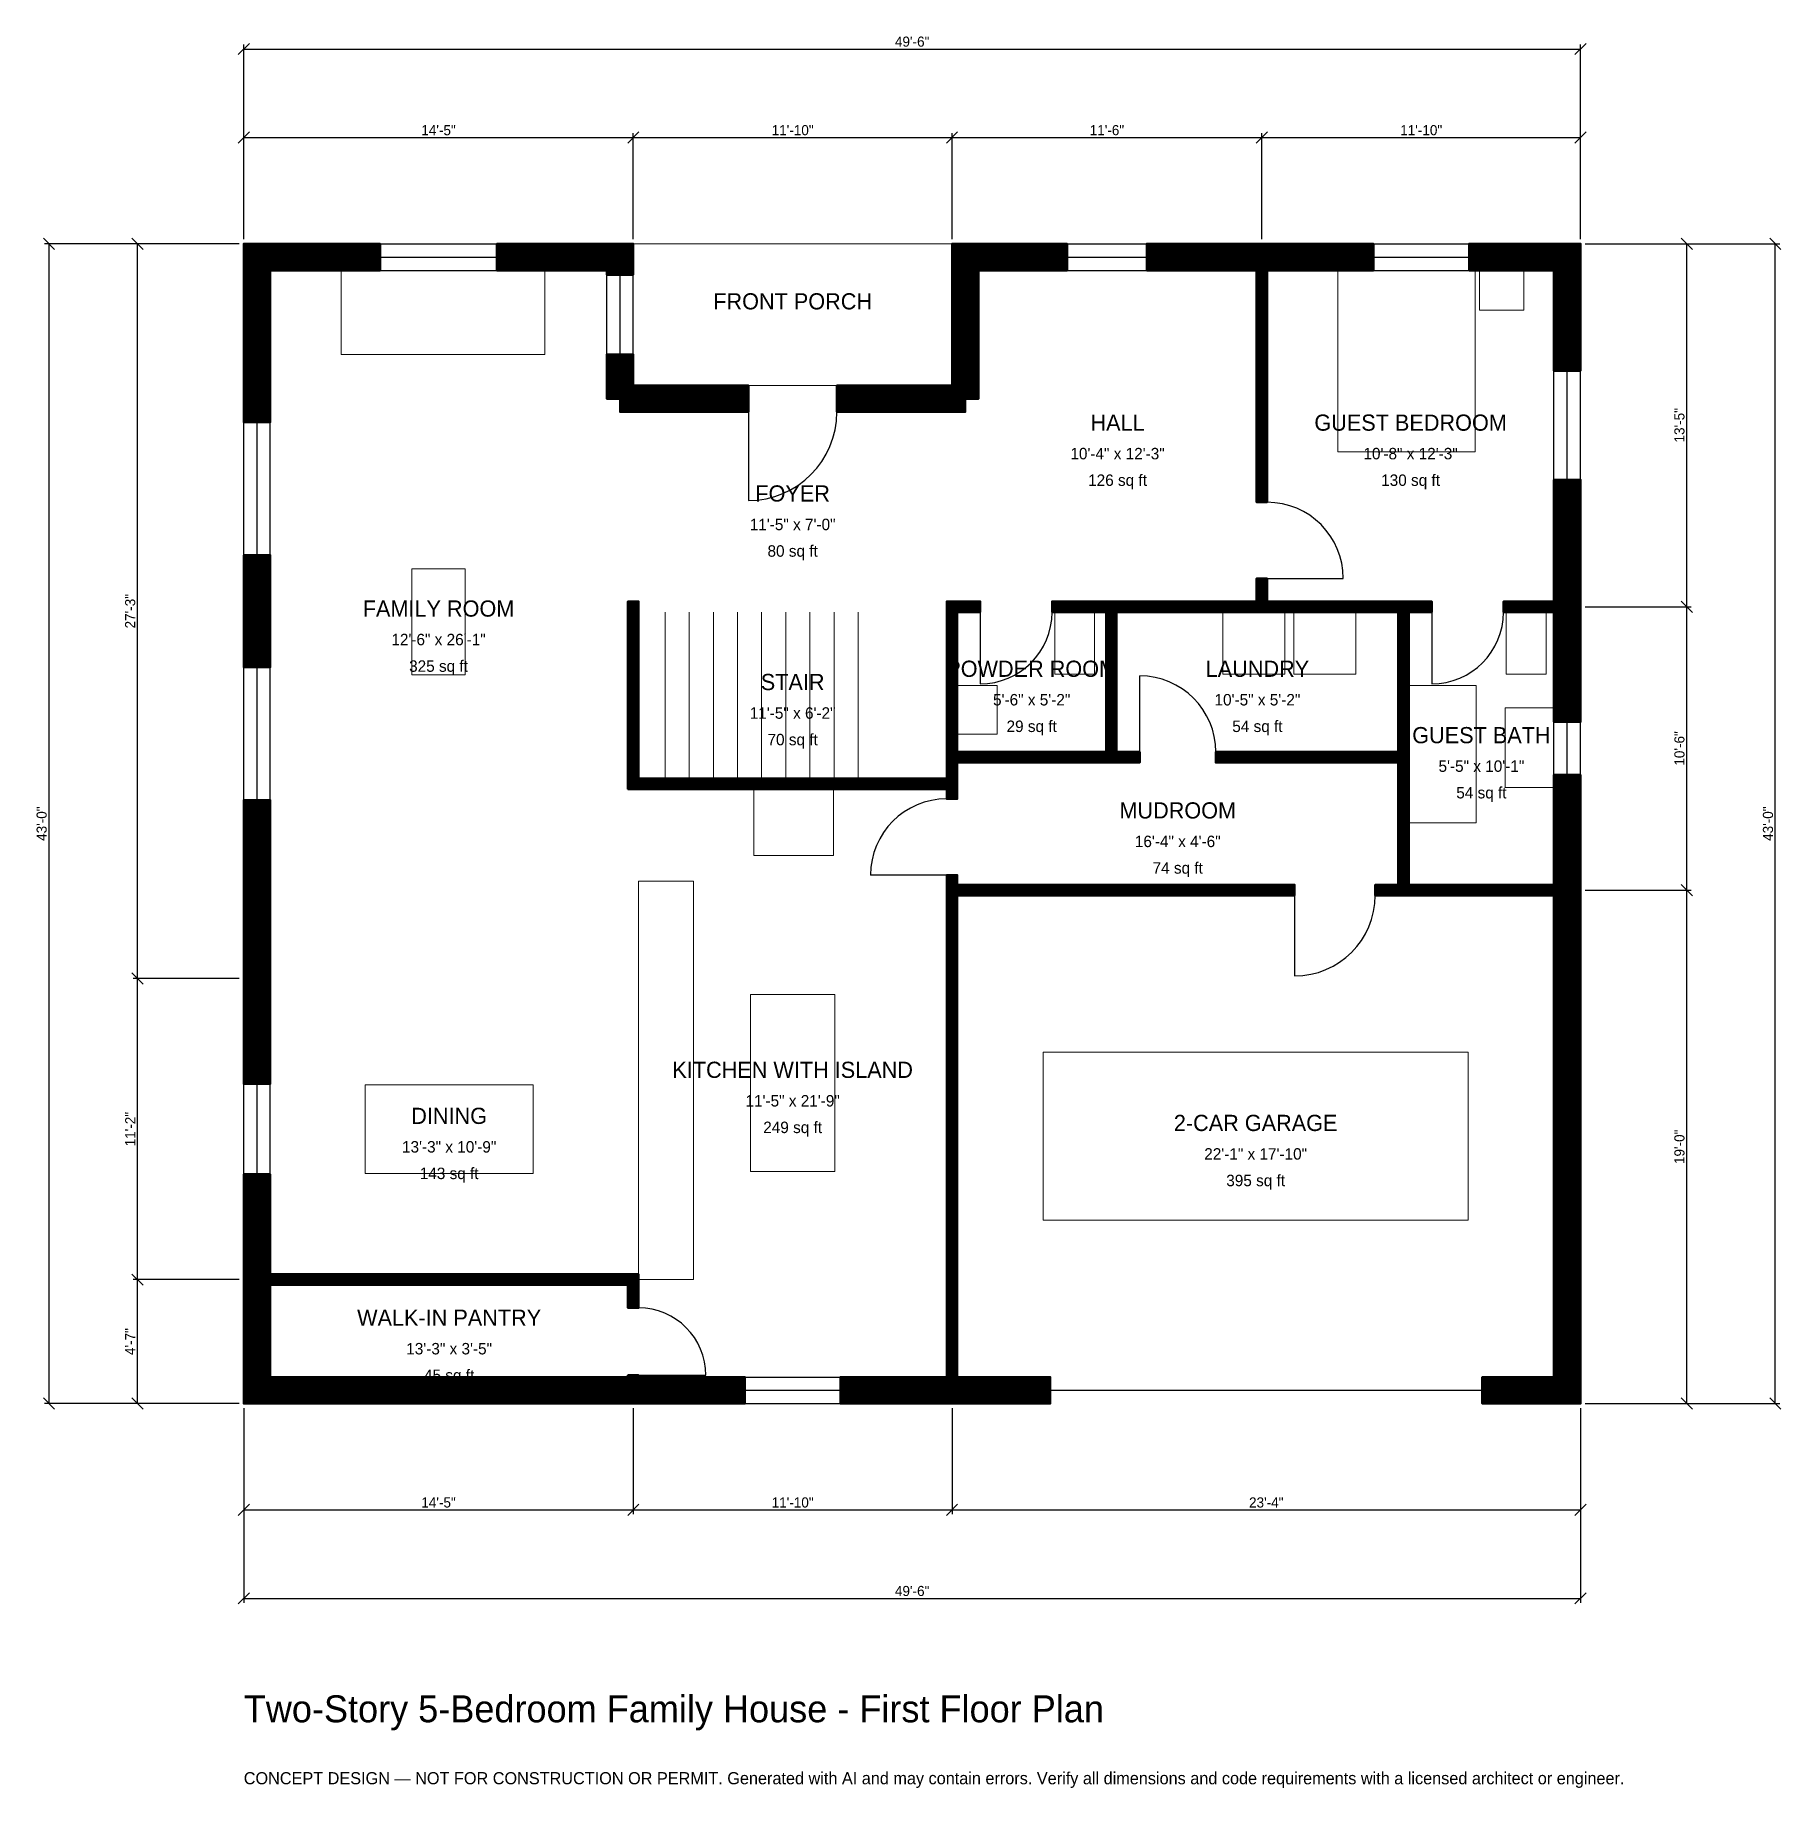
# Model space of a CAD drawing. Header units: inches. Extents: x -93 to 684, y -171 to 609.
import ezdxf
from ezdxf.enums import TextEntityAlignment as Align

# ---------------------------------------------------------------- set-up
doc = ezdxf.new("R2010")
doc.units = ezdxf.units.IN
doc.header["$MEASUREMENT"] = 0
doc.linetypes.add('DASHED', pattern=[0.6, 0.5, -0.1])
for name, color, linetype, lineweight in [('A-ANNO-DIMS', 1, 'Continuous', 13), ('A-ANNO-TEXT', 7, 'Continuous', 18), ('A-AREA-IDEN', 7, 'Continuous', 18), ('A-DOOR', 2, 'Continuous', 25), ('A-FLOR-FIXT', 9, 'Continuous', 13), ('A-FLOR-STRS', 3, 'Continuous', 18), ('A-FURN', 9, 'Continuous', 13), ('A-GLAZ', 4, 'Continuous', 25), ('A-SITE-PAVE', 8, 'Continuous', 13), ('A-WALL', 7, 'Continuous', 50), ('A-WALL-PATT', 8, 'Continuous', 13)]:
    doc.layers.add(name, color=color, linetype=linetype, lineweight=lineweight)
doc.dimstyles.new('PLAN', dxfattribs={"dimtxt": 4.5, "dimasz": 3, "dimexe": 2, "dimexo": 2, "dimgap": 1, "dimtad": 1, "dimdec": 0, "dimlunit": 4, "dimtsz": 2.5, "dimcen": 2.5, "dimclrd": 1, "dimclre": 1, "dimazin": 3, "dimtfac": 1, "dimtmove": 0, "dimatfit": 3})

msp = doc.modelspace()

# ---------------------------------------------------------------- hatches: boundary and pattern name
at = {"layer": 'A-WALL-PATT'}
h = msp.add_hatch(dxfattribs=at)
h.set_pattern_fill('ANSI31', color=8, scale=0.8)
h.paths.add_polyline_path([(309.0551, 0), (265.3543, 0), (265.3543, 11.811), (309.0551, 11.811), (312.5984, 11.811), (312.5984, 225.9843), (312.5984, 230.7087), (312.5984, 235.0394), (317.3228, 235.0394), (317.3228, 230.7087), (467.3228, 230.7087), (467.3228, 225.9843), (317.3228, 225.9843), (317.3228, 11.811), (320.8661, 11.811), (358.6614, 11.811), (358.6614, 0), (320.8661, 0), (317.3228, 0), (317.3228, 0), (312.5984, 0), (312.5984, 0), (309.0551, 0)])
h.paths.add_polyline_path([(179.1339, 0), (175.5906, 0), (175.5906, 0), (170.8661, 0), (170.8661, 0), (167.3228, 0), (11.811, 0), (11.811, 0), (0, 0), (0, 0), (0, 0), (0, 11.811), (0, 11.811), (0, 49.2126), (0, 52.7559), (0, 52.7559), (0, 57.4803), (0, 57.4803), (0, 61.0236), (0, 101.9685), (11.811, 101.9685), (11.811, 61.0236), (11.811, 57.4803), (170.8661, 57.4803), (175.5906, 57.4803), (175.5906, 52.7559), (175.5906, 42.5197), (170.8661, 42.5197), (170.8661, 52.7559), (11.811, 52.7559), (11.811, 49.2126), (11.811, 11.811), (167.3228, 11.811), (170.8661, 11.811), (170.8661, 12.5984), (175.5906, 12.5984), (175.5906, 11.811), (179.1339, 11.811), (222.8346, 11.811), (222.8346, 0), (179.1339, 0)])
h.paths.add_polyline_path([(0, 183.0709), (0, 194.8819), (0, 268.3727), (11.811, 268.3727), (11.811, 194.8819), (11.811, 183.0709), (11.811, 142.126), (0, 142.126), (0, 183.0709)])
h.paths.add_polyline_path([(0, 377.2966), (11.811, 377.2966), (11.811, 327.4278), (0, 327.4278), (0, 377.2966)])
h.paths.add_polyline_path([(0, 503.937), (0, 503.937), (0, 515.748), (0, 515.748), (0, 515.7481), (11.811, 515.7481), (11.811, 515.748), (60.6299, 515.748), (60.6299, 503.937), (11.811, 503.937), (11.811, 436.3517), (0, 436.3517), (0, 503.937)])
h.paths.add_polyline_path([(161.4173, 515.748), (161.4173, 515.7481), (173.2283, 515.7481), (173.2283, 515.748), (173.2284, 515.748), (173.2284, 503.937), (173.2283, 503.937), (173.2283, 501.9685), (161.4173, 501.9685), (161.4173, 503.937), (112.5984, 503.937), (112.5984, 515.748), (161.4173, 515.748)])
h.paths.add_polyline_path([(173.2283, 452.7559), (224.4094, 452.7559), (224.4094, 440.9449), (167.3228, 440.9449), (167.3228, 446.8504), (161.4173, 446.8504), (161.4173, 466.5354), (173.2283, 466.5354), (173.2283, 452.7559)])
h.paths.add_polyline_path([(314.9606, 452.7559), (314.9606, 503.937), (314.9606, 503.937), (314.9606, 515.748), (314.9606, 515.748), (314.9606, 515.7481), (326.7717, 515.7481), (326.7717, 515.748), (366.1417, 515.748), (366.1417, 503.937), (326.7717, 503.937), (326.7717, 446.8504), (320.8661, 446.8504), (320.8661, 440.9449), (263.7795, 440.9449), (263.7795, 452.7559), (314.9606, 452.7559)])
h.paths.add_polyline_path([(446.8504, 515.748), (450.3937, 515.748), (450.3937, 515.7481), (455.1181, 515.7481), (455.1181, 515.748), (458.6614, 515.748), (502.3622, 515.748), (502.3622, 503.937), (458.6614, 503.937), (455.1181, 503.937), (455.1181, 400.7874), (450.3937, 400.7874), (450.3937, 503.937), (446.8504, 503.937), (401.5748, 503.937), (401.5748, 515.748), (446.8504, 515.748)])
h.paths.add_polyline_path([(582.6772, 515.748), (582.6772, 515.7481), (594.4882, 515.7481), (594.4882, 515.748), (594.4882, 515.748), (594.4882, 503.937), (594.4882, 503.937), (594.4882, 459.252), (582.6772, 459.252), (582.6772, 503.937), (544.8819, 503.937), (544.8819, 515.748), (582.6772, 515.748)])
h.paths.add_polyline_path([(594.4882, 360.2362), (594.4882, 356.6929), (594.4882, 356.6929), (594.4882, 351.9685), (594.4882, 351.9685), (594.4882, 348.4252), (594.4882, 303.1496), (582.6772, 303.1496), (582.6772, 348.4252), (582.6772, 351.9685), (560.2362, 351.9685), (560.2362, 356.6929), (582.6772, 356.6929), (582.6772, 360.2362), (582.6772, 410.8268), (594.4882, 410.8268), (594.4882, 360.2362)])
h.paths.add_polyline_path([(594.4882, 234.252), (594.4882, 230.7087), (594.4882, 230.7087), (594.4882, 225.9843), (594.4882, 225.9843), (594.4882, 222.4409), (594.4882, 11.811), (594.4882, 11.811), (594.4882, 0), (594.4882, 0), (594.4882, 0), (582.6772, 0), (582.6772, 0), (550.7874, 0), (550.7874, 11.811), (582.6772, 11.811), (582.6772, 222.4409), (582.6772, 225.9843), (518.1102, 225.9843), (513.3858, 225.9843), (503.1496, 225.9843), (503.1496, 230.7087), (513.3858, 230.7087), (513.3858, 285.0394), (432.2835, 285.0394), (432.2835, 289.7638), (513.3858, 289.7638), (513.3858, 289.7638), (513.3858, 351.9685), (513.3858, 351.9685), (455.1181, 351.9685), (450.3937, 351.9685), (388.189, 351.9685), (388.189, 289.7638), (398.4252, 289.7638), (398.4252, 285.0394), (388.189, 285.0394), (383.4646, 285.0394), (317.3228, 285.0394), (317.3228, 277.9528), (317.3228, 273.2283), (317.3228, 268.8976), (312.5984, 268.8976), (312.5984, 273.2283), (175.5906, 273.2283), (170.8661, 273.2283), (170.8661, 277.9528), (170.8661, 356.6929), (175.5906, 356.6929), (175.5906, 277.9528), (312.5984, 277.9528), (312.5984, 285.0394), (312.5984, 289.7638), (312.5984, 351.9685), (312.5984, 356.6929), (317.3228, 356.6929), (327.5591, 356.6929), (327.5591, 351.9685), (317.3228, 351.9685), (317.3228, 289.7638), (383.4646, 289.7638), (383.4646, 351.9685), (359.4488, 351.9685), (359.4488, 356.6929), (383.4646, 356.6929), (388.189, 356.6929), (450.3937, 356.6929), (450.3937, 366.9291), (455.1181, 366.9291), (455.1181, 356.6929), (513.3858, 356.6929), (513.3858, 356.6929), (518.1102, 356.6929), (528.3465, 356.6929), (528.3465, 351.9685), (518.1102, 351.9685), (518.1102, 285.0394), (518.1102, 285.0394), (518.1102, 230.7087), (582.6772, 230.7087), (582.6772, 234.252), (582.6772, 279.5276), (594.4882, 279.5276), (594.4882, 234.252)])

# ---------------------------------------------------------------- linework, layer by layer
at = {"layer": 'A-DOOR'}
for p, q in [((224.4094, 440.9449), (224.4094, 401.5748)), ((455.1181, 366.9291), (488.9764, 366.9291)), ((327.5591, 351.9685), (327.5591, 320.0787)), ((528.3465, 351.9685), (528.3465, 320.0787)), ((398.4252, 289.7638), (398.4252, 323.622)), ((312.5984, 235.0394), (278.7402, 235.0394)), ((467.3228, 225.9843), (467.3228, 190.1575)), ((175.5906, 12.5984), (205.5118, 12.5984))]:
    msp.add_line(p, q, dxfattribs=at)
at = {"layer": 'A-DOOR', "linetype": 'DASHED'}
msp.add_line((358.6614, 5.9055), (550.7874, 5.9055), dxfattribs=at)
at = {"layer": 'A-DOOR'}
for centre, radius, start, end in [((224.4094, 440.9449), 39.3701, 270, 360), ((455.1181, 366.9291), 33.8583, 0, 90), ((327.5591, 351.9685), 31.8898, 270, 360), ((528.3465, 351.9685), 31.8898, 270, 360), ((398.4252, 289.7638), 33.8583, 0, 90), ((312.5984, 235.0394), 33.8583, 90, 180), ((467.3228, 225.9843), 35.8268, 270, 360), ((175.5906, 12.5984), 29.9213, 0, 90)]:
    msp.add_arc(centre, radius, start, end, dxfattribs=at)
at = {"layer": 'A-FLOR-FIXT'}
for points in [[(360.6299, 324.4094), (378.3465, 324.4094), (378.3465, 351.9685), (360.6299, 351.9685)], [(561.4173, 324.4094), (579.1339, 324.4094), (579.1339, 351.9685), (561.4173, 351.9685)], [(317.3228, 297.6378), (335.0394, 297.6378), (335.0394, 319.2913), (317.3228, 319.2913)], [(518.1102, 258.2677), (548.0315, 258.2677), (548.0315, 319.2913), (518.1102, 319.2913)], [(561.0236, 274.0157), (582.6772, 274.0157), (582.6772, 309.4488), (561.0236, 309.4488)], [(175.5906, 55.1181), (200, 55.1181), (200, 232.2835), (175.5906, 232.2835)], [(225.3937, 103.1496), (262.7953, 103.1496), (262.7953, 181.8898), (225.3937, 181.8898)]]:
    msp.add_lwpolyline(points, close=True, dxfattribs=at)
at = {"layer": 'A-FLOR-STRS'}
for p, q in [((187.4016, 277.9528), (187.4016, 351.9685)), ((198.1299, 277.9528), (198.1299, 351.9685)), ((208.8583, 277.9528), (208.8583, 351.9685)), ((219.5866, 277.9528), (219.5866, 351.9685)), ((230.315, 277.9528), (230.315, 351.9685)), ((241.0433, 277.9528), (241.0433, 351.9685)), ((251.7717, 277.9528), (251.7717, 351.9685)), ((262.5, 277.9528), (262.5, 351.9685)), ((273.2283, 277.9528), (273.2283, 351.9685))]:
    msp.add_line(p, q, dxfattribs=at)
at = {"layer": 'A-FURN'}
for points in [[(43.3071, 466.5354), (133.8583, 466.5354), (133.8583, 503.937), (43.3071, 503.937)], [(486.6142, 423.2283), (547.6378, 423.2283), (547.6378, 503.937), (486.6142, 503.937)], [(549.6063, 486.2205), (569.2913, 486.2205), (569.2913, 503.937), (549.6063, 503.937)], [(74.8031, 324.0157), (98.4252, 324.0157), (98.4252, 371.2598), (74.8031, 371.2598)], [(435.4331, 324.4094), (462.9921, 324.4094), (462.9921, 351.9685), (435.4331, 351.9685)], [(466.9291, 324.4094), (494.4882, 324.4094), (494.4882, 351.9685), (466.9291, 351.9685)], [(226.7717, 243.7008), (262.2047, 243.7008), (262.2047, 273.2283), (226.7717, 273.2283)], [(355.5118, 81.4961), (544.4882, 81.4961), (544.4882, 156.2992), (355.5118, 156.2992)], [(53.937, 102.3622), (128.7402, 102.3622), (128.7402, 141.7323), (53.937, 141.7323)]]:
    msp.add_lwpolyline(points, close=True, dxfattribs=at)
at = {"layer": 'A-GLAZ'}
for p, q in [((60.6299, 515.748), (112.5984, 515.748)), ((366.1417, 515.748), (401.5748, 515.748)), ((502.3622, 515.748), (544.8819, 515.748)), ((60.6299, 509.8425), (112.5984, 509.8425)), ((366.1417, 509.8425), (401.5748, 509.8425)), ((502.3622, 509.8425), (544.8819, 509.8425)), ((60.6299, 503.937), (112.5984, 503.937)), ((161.4173, 466.5354), (161.4173, 501.9685)), ((167.3228, 466.5354), (167.3228, 501.9685)), ((173.2283, 466.5354), (173.2283, 501.9685)), ((366.1417, 503.937), (401.5748, 503.937)), ((502.3622, 503.937), (544.8819, 503.937)), ((582.6772, 410.8268), (582.6772, 459.252)), ((588.5827, 410.8268), (588.5827, 459.252)), ((594.4882, 410.8268), (594.4882, 459.252)), ((0, 377.2966), (0, 436.3517)), ((5.9055, 377.2966), (5.9055, 436.3517)), ((11.811, 377.2966), (11.811, 436.3517)), ((0, 268.3727), (0, 327.4278)), ((5.9055, 268.3727), (5.9055, 327.4278)), ((11.811, 268.3727), (11.811, 327.4278)), ((582.6772, 279.5276), (582.6772, 303.1496)), ((588.5827, 279.5276), (588.5827, 303.1496)), ((594.4882, 279.5276), (594.4882, 303.1496)), ((0, 101.9685), (0, 142.126)), ((5.9055, 101.9685), (5.9055, 142.126)), ((11.811, 101.9685), (11.811, 142.126)), ((222.8346, 11.811), (265.3543, 11.811)), ((222.8346, 5.9055), (265.3543, 5.9055)), ((222.8346, 0), (265.3543, 0))]:
    msp.add_line(p, q, dxfattribs=at)
at = {"layer": 'A-SITE-PAVE', "linetype": 'DASHED'}
msp.add_lwpolyline([(173.2283, 452.7559), (314.9606, 452.7559), (314.9606, 515.748), (173.2283, 515.748)], close=True, dxfattribs=at)
at = {"layer": 'A-WALL'}
for points in [[(0, 503.937), (0, 503.937), (0, 515.748), (0, 515.748), (0, 515.7481), (11.811, 515.7481), (11.811, 515.748), (60.6299, 515.748), (60.6299, 503.937), (11.811, 503.937), (11.811, 436.3517), (0, 436.3517), (0, 503.937)], [(161.4173, 515.748), (161.4173, 515.7481), (173.2283, 515.7481), (173.2283, 515.748), (173.2284, 515.748), (173.2284, 503.937), (173.2283, 503.937), (173.2283, 501.9685), (161.4173, 501.9685), (161.4173, 503.937), (112.5984, 503.937), (112.5984, 515.748), (161.4173, 515.748)], [(314.9606, 452.7559), (314.9606, 503.937), (314.9606, 503.937), (314.9606, 515.748), (314.9606, 515.748), (314.9606, 515.7481), (326.7717, 515.7481), (326.7717, 515.748), (366.1417, 515.748), (366.1417, 503.937), (326.7717, 503.937), (326.7717, 446.8504), (320.8661, 446.8504), (320.8661, 440.9449), (263.7795, 440.9449), (263.7795, 452.7559), (314.9606, 452.7559)], [(446.8504, 515.748), (450.3937, 515.748), (450.3937, 515.7481), (455.1181, 515.7481), (455.1181, 515.748), (458.6614, 515.748), (502.3622, 515.748), (502.3622, 503.937), (458.6614, 503.937), (455.1181, 503.937), (455.1181, 400.7874), (450.3937, 400.7874), (450.3937, 503.937), (446.8504, 503.937), (401.5748, 503.937), (401.5748, 515.748), (446.8504, 515.748)], [(582.6772, 515.748), (582.6772, 515.7481), (594.4882, 515.7481), (594.4882, 515.748), (594.4882, 515.748), (594.4882, 503.937), (594.4882, 503.937), (594.4882, 459.252), (582.6772, 459.252), (582.6772, 503.937), (544.8819, 503.937), (544.8819, 515.748), (582.6772, 515.748)], [(173.2283, 452.7559), (224.4094, 452.7559), (224.4094, 440.9449), (167.3228, 440.9449), (167.3228, 446.8504), (161.4173, 446.8504), (161.4173, 466.5354), (173.2283, 466.5354), (173.2283, 452.7559)], [(594.4882, 360.2362), (594.4882, 356.6929), (594.4882, 356.6929), (594.4882, 351.9685), (594.4882, 351.9685), (594.4882, 348.4252), (594.4882, 303.1496), (582.6772, 303.1496), (582.6772, 348.4252), (582.6772, 351.9685), (560.2362, 351.9685), (560.2362, 356.6929), (582.6772, 356.6929), (582.6772, 360.2362), (582.6772, 410.8268), (594.4882, 410.8268), (594.4882, 360.2362)], [(0, 377.2966), (11.811, 377.2966), (11.811, 327.4278), (0, 327.4278), (0, 377.2966)], [(594.4882, 234.252), (594.4882, 230.7087), (594.4882, 230.7087), (594.4882, 225.9843), (594.4882, 225.9843), (594.4882, 222.4409), (594.4882, 11.811), (594.4882, 11.811), (594.4882, 0), (594.4882, 0), (594.4882, 0), (582.6772, 0), (582.6772, 0), (550.7874, 0), (550.7874, 11.811), (582.6772, 11.811), (582.6772, 222.4409), (582.6772, 225.9843), (518.1102, 225.9843), (513.3858, 225.9843), (503.1496, 225.9843), (503.1496, 230.7087), (513.3858, 230.7087), (513.3858, 285.0394), (432.2835, 285.0394), (432.2835, 289.7638), (513.3858, 289.7638), (513.3858, 289.7638), (513.3858, 351.9685), (513.3858, 351.9685), (455.1181, 351.9685), (450.3937, 351.9685), (388.189, 351.9685), (388.189, 289.7638), (398.4252, 289.7638), (398.4252, 285.0394), (388.189, 285.0394), (383.4646, 285.0394), (317.3228, 285.0394), (317.3228, 277.9528), (317.3228, 273.2283), (317.3228, 268.8976), (312.5984, 268.8976), (312.5984, 273.2283), (175.5906, 273.2283), (170.8661, 273.2283), (170.8661, 277.9528), (170.8661, 356.6929), (175.5906, 356.6929), (175.5906, 277.9528), (312.5984, 277.9528), (312.5984, 285.0394), (312.5984, 289.7638), (312.5984, 351.9685), (312.5984, 356.6929), (317.3228, 356.6929), (327.5591, 356.6929), (327.5591, 351.9685), (317.3228, 351.9685), (317.3228, 289.7638), (383.4646, 289.7638), (383.4646, 351.9685), (359.4488, 351.9685), (359.4488, 356.6929), (383.4646, 356.6929), (388.189, 356.6929), (450.3937, 356.6929), (450.3937, 366.9291), (455.1181, 366.9291), (455.1181, 356.6929), (513.3858, 356.6929), (513.3858, 356.6929), (518.1102, 356.6929), (528.3465, 356.6929), (528.3465, 351.9685), (518.1102, 351.9685), (518.1102, 285.0394), (518.1102, 285.0394), (518.1102, 230.7087), (582.6772, 230.7087), (582.6772, 234.252), (582.6772, 279.5276), (594.4882, 279.5276), (594.4882, 234.252)], [(0, 183.0709), (0, 194.8819), (0, 268.3727), (11.811, 268.3727), (11.811, 194.8819), (11.811, 183.0709), (11.811, 142.126), (0, 142.126), (0, 183.0709)], [(309.0551, 0), (265.3543, 0), (265.3543, 11.811), (309.0551, 11.811), (312.5984, 11.811), (312.5984, 225.9843), (312.5984, 230.7087), (312.5984, 235.0394), (317.3228, 235.0394), (317.3228, 230.7087), (467.3228, 230.7087), (467.3228, 225.9843), (317.3228, 225.9843), (317.3228, 11.811), (320.8661, 11.811), (358.6614, 11.811), (358.6614, 0), (320.8661, 0), (317.3228, 0), (317.3228, 0), (312.5984, 0), (312.5984, 0), (309.0551, 0)], [(179.1339, 0), (175.5906, 0), (175.5906, 0), (170.8661, 0), (170.8661, 0), (167.3228, 0), (11.811, 0), (11.811, 0), (0, 0), (0, 0), (0, 0), (0, 11.811), (0, 11.811), (0, 49.2126), (0, 52.7559), (0, 52.7559), (0, 57.4803), (0, 57.4803), (0, 61.0236), (0, 101.9685), (11.811, 101.9685), (11.811, 61.0236), (11.811, 57.4803), (170.8661, 57.4803), (175.5906, 57.4803), (175.5906, 52.7559), (175.5906, 42.5197), (170.8661, 42.5197), (170.8661, 52.7559), (11.811, 52.7559), (11.811, 49.2126), (11.811, 11.811), (167.3228, 11.811), (170.8661, 11.811), (170.8661, 12.5984), (175.5906, 12.5984), (175.5906, 11.811), (179.1339, 11.811), (222.8346, 11.811), (222.8346, 0), (179.1339, 0)]]:
    msp.add_lwpolyline(points, close=True, dxfattribs=at)

# ---------------------------------------------------------------- texts
at = {"layer": 'A-ANNO-TEXT'}
for s, height, p in [('Two-Story 5-Bedroom Family House - First Floor Plan', 12, (0, -141.7323)), ('CONCEPT DESIGN — NOT FOR CONSTRUCTION OR PERMIT. Generated with AI and may contain errors. Verify all dimensions and code requirements with a licensed architect or engineer.', 5.4, (0, -169.2913))]:
    msp.add_text(s, height=height, dxfattribs=at).set_placement(p)
at = {"layer": 'A-AREA-IDEN'}
for s, height, p in [('FRONT PORCH', 7.2, (244.0945, 490.1575)), ('HALL', 7.2, (388.5827, 436.2205)), ('GUEST BEDROOM', 7.2, (518.8976, 436.2205)), ('10\'-4" x 12\'-3"', 5.1, (388.5827, 422.4409)), ('10\'-8" x 12\'-3"', 5.1, (518.8976, 422.4409)), ('126 sq ft', 5.1, (388.5827, 410.6299)), ('130 sq ft', 5.1, (518.8976, 410.6299)), ('FOYER', 7.2, (244.0945, 404.7244)), ('11\'-5" x 7\'-0"', 5.1, (244.0945, 390.9449)), ('80 sq ft', 5.1, (244.0945, 379.1339)), ('FAMILY ROOM', 7.2, (86.6142, 353.5433)), ('12\'-6" x 26\'-1"', 5.1, (86.6142, 339.7638)), ('325 sq ft', 5.1, (86.6142, 327.9528)), ('POWDER ROOM', 7.2, (350.3937, 326.7717)), ('LAUNDRY', 7.2, (450.7874, 326.7717)), ('STAIR', 7.2, (244.0945, 320.8661)), ('5\'-6" x 5\'-2"', 5.1, (350.3937, 312.9921)), ('10\'-5" x 5\'-2"', 5.1, (450.7874, 312.9921)), ('11\'-5" x 6\'-2"', 5.1, (244.0945, 307.0866)), ('70 sq ft', 5.1, (244.0945, 295.2756)), ('29 sq ft', 5.1, (350.3937, 301.1811)), ('54 sq ft', 5.1, (450.7874, 301.1811)), ('GUEST BATH', 7.2, (550.3937, 297.2441)), ('5\'-5" x 10\'-1"', 5.1, (550.3937, 283.4646)), ('54 sq ft', 5.1, (550.3937, 271.6535)), ('MUDROOM', 7.2, (415.3543, 263.7795)), ('16\'-4" x 4\'-6"', 5.1, (415.3543, 250)), ('74 sq ft', 5.1, (415.3543, 238.189)), ('KITCHEN WITH ISLAND', 7.2, (244.0945, 148.4252)), ('11\'-5" x 21\'-9"', 5.1, (244.0945, 134.6457)), ('DINING', 7.2, (91.3386, 127.9528)), ('249 sq ft', 5.1, (244.0945, 122.8346)), ('2-CAR GARAGE', 7.2, (450, 124.8031)), ('13\'-3" x 10\'-9"', 5.1, (91.3386, 114.1732)), ('22\'-1" x 17\'-10"', 5.1, (450, 111.0236)), ('143 sq ft', 5.1, (91.3386, 102.3622)), ('395 sq ft', 5.1, (450, 99.2126)), ('WALK-IN PANTRY', 7.2, (91.3386, 38.189)), ('13\'-3" x 3\'-5"', 5.1, (91.3386, 24.4094)), ('45 sq ft', 5.1, (91.3386, 12.5984))]:
    msp.add_text(s, height=height, dxfattribs=at).set_placement(p, align=Align.MIDDLE_CENTER)

# ---------------------------------------------------------------- dimensions: what is measured, and where the dimension line sits
at = {"layer": 'A-ANNO-DIMS'}
for base, p1, p2, text in [((0, 602.3622), (0, 515.748), (594.4882, 515.748), '49\'-6"'), ((0, 562.9921), (0, 515.748), (173.2283, 515.748), '14\'-5"'), ((173.2283, 562.9921), (173.2283, 515.748), (314.9606, 515.748), '11\'-10"'), ((314.9606, 562.9921), (314.9606, 515.748), (452.7559, 515.748), '11\'-6"'), ((452.7559, 562.9921), (452.7559, 515.748), (594.4882, 515.748), '11\'-10"'), ((0, -47.2441), (0, 0), (173.2283, 0), '14\'-5"'), ((0, -86.6142), (0, 0), (594.4882, 0), '49\'-6"'), ((173.2283, -47.2441), (173.2283, 0), (314.9606, 0), '11\'-10"'), ((314.9606, -47.2441), (314.9606, 0), (594.4882, 0), '23\'-4"')]:
    msp.add_linear_dim(base=base, p1=p1, p2=p2, text=text, dimstyle='PLAN', dxfattribs=at).render()
for base, p1, p2, text in [((-86.6142, 0), (0, 0), (0, 515.748), '43\'-0"'), ((-47.2441, 188.9764), (0, 188.9764), (0, 515.748), '27\'-3"'), ((641.7323, 354.3307), (594.4882, 354.3307), (594.4882, 515.748), '13\'-5"'), ((681.1024, 0), (594.4882, 0), (594.4882, 515.748), '43\'-0"'), ((641.7323, 228.3465), (594.4882, 228.3465), (594.4882, 354.3307), '10\'-6"'), ((641.7323, 0), (594.4882, 0), (594.4882, 228.3465), '19\'-0"'), ((-47.2441, 55.1181), (0, 55.1181), (0, 188.9764), '11\'-2"'), ((-47.2441, 0), (0, 0), (0, 55.1181), '4\'-7"')]:
    msp.add_linear_dim(base=base, p1=p1, p2=p2, angle=90, text=text, dimstyle='PLAN', dxfattribs=at).render()

doc.saveas('drawing.dxf')
